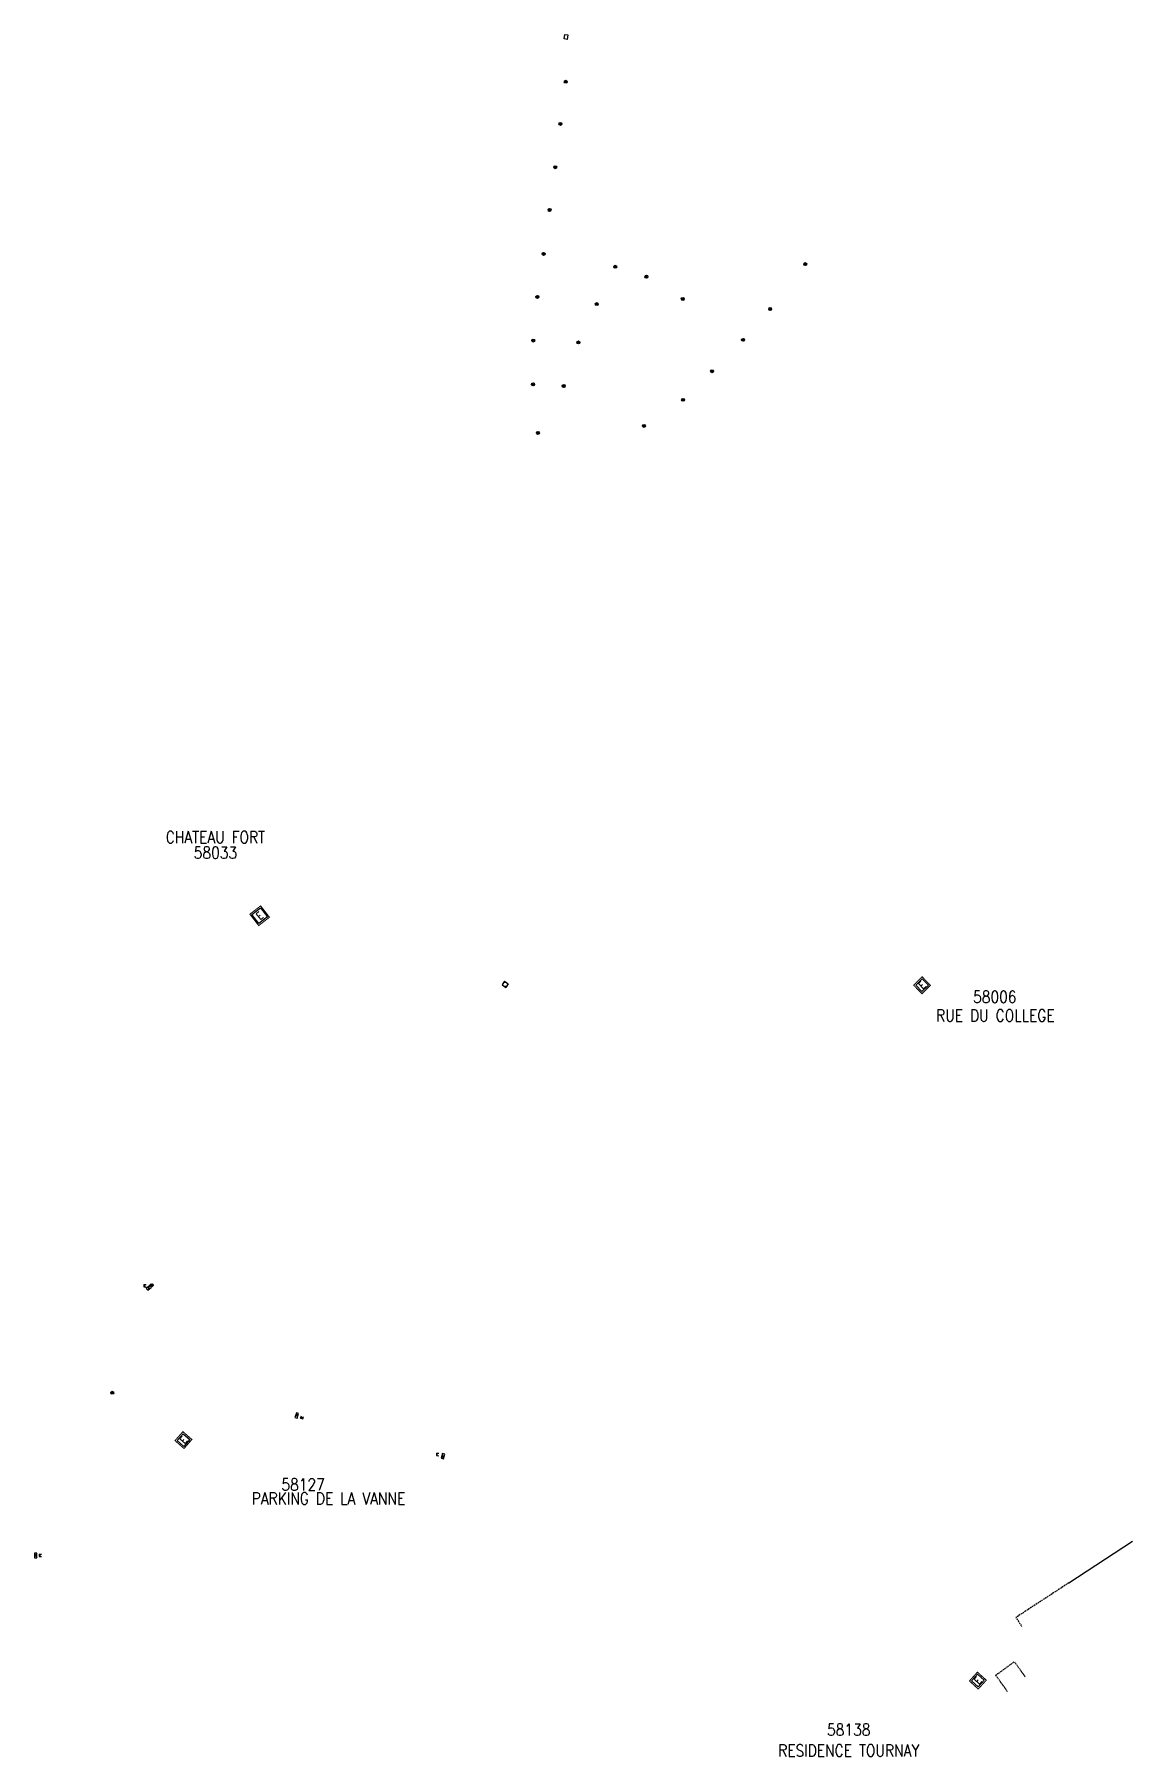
# Model space of a CAD drawing. Header units: millimetres. Extents: x 200083 to 200452, y 53416 to 53994.
import ezdxf
from ezdxf.enums import TextEntityAlignment as Align

# ---------------------------------------------------------------- set-up
doc = ezdxf.new("R2010")
doc.units = ezdxf.units.MM
doc.linetypes.add('DASHED', pattern=[0.75, 0.5, -0.25])
doc.layers.get('0').update_dxf_attribs({"linetype": 'CONTINUOUS'})
for name, color, linetype in [('M_200', 7, 'CONTINUOUS'), ('W0006', 2, 'CONTINUOUS'), ('W0112', 1, 'DASHED'), ('W0420', 7, 'CONTINUOUS'), ('W0430', 7, 'CONTINUOUS'), ('W0469', 7, 'CONTINUOUS'), ('W1471', 7, 'CONTINUOUS')]:
    doc.layers.add(name, color=color, linetype=linetype)
doc.styles.add('M_ROMANS', font='ROMANS.shx', dxfattribs={"width": 0.75})
doc.styles.get("Standard").update_dxf_attribs({"font": 'romans.shx', "width": 0.85})

# ---------------------------------------------------------------- blocks, each defined once
blk = doc.blocks.new('T469')
at = {"color": 0, "linetype": 'Continuous', "flags": 128}
for points in [[(-0.35, 0.35), (0.35, -0.35)], [(-0.35, -0.35), (0.35, 0.35)]]:
    blk.add_lwpolyline(points, dxfattribs=at)
at = {"color": 0, "linetype": 'Continuous'}
blk.add_circle((0, 0), 0.5, dxfattribs=at)
blk = doc.blocks.new('T1471')
at = {"color": 0, "linetype": 'Continuous', "flags": 128}
blk.add_lwpolyline([(-0.75, -0.5), (-0.75, 0.5), (0.75, 0.5), (0.75, -0.5), (-0.75, -0.5)], dxfattribs=at)
blk = doc.blocks.new('M_200_59')
at = {"layer": 'M_200', "color": 0, "linetype": 'Continuous', "const_width": 0.35, "flags": 128}
blk.add_lwpolyline([(4, 4), (4, 0), (0, 0), (0, 4)], close=True, dxfattribs=at)
at = {"layer": 'M_200', "color": 0, "linetype": 'Continuous'}
blk.add_lwpolyline([(0.5, 3.5), (3.5, 3.5), (3.5, 0.5), (0.5, 0.5)], close=True, dxfattribs=at)
at = {"layer": 'M_200', "insert": (2, 2), "char_height": 2.5, "width": 4, "attachment_point": 5}
blk.add_mtext('E', dxfattribs=at)
at = {"layer": 'M_200', "color": 0, "linetype": 'Continuous', "width": 0.85}
for tag, p in [('NUM', (2, 17.06)), ('NOM', (2, 10.65))]:
    blk.add_attdef(tag, text='', height=4, dxfattribs=at).set_placement(p, align=Align.MIDDLE)
at = {"layer": 'M_200', "color": 0, "linetype": 'Continuous', "style": 'M_ROMANS', "width": 0.75, "flags": 3}
for tag, p in [('DEF_COUP', (1.87, -5.49)), ('DEF_LEG', (1.87, -2.99)), ('DEF_TYPE', (1.87, -7.99))]:
    blk.add_attdef(tag, text='', height=1.2, dxfattribs=at).set_placement(p, align=Align.MIDDLE)
blk = doc.blocks.new('T420')
for p, q in [((0.75, 0.75), (-0.75, 0.75)), ((-0.75, 0.75), (-0.75, -0.75)), ((0.75, 0.75), (0.75, -0.75)), ((0.75, -0.75), (-0.75, -0.75))]:
    blk.add_line(p, q)
blk.add_ellipse((0, 0), major_axis=(-0.53, 0.53), ratio=1, start_param=3.926991, end_param=10.210176)
blk = doc.blocks.new('*U5')
at = {"flags": 128}
for points in [[(0.8, 0.8), (-0.8, 0.8)], [(-0.8, 0.8), (-0.8, 0)], [(0.8, 0.8), (-0.8, 0)], [(-0.8, 0), (0.8, 0)], [(0.8, 0), (0.8, 0.8)], [(-0.32, -0.78), (-0.32, -1.58)], [(0.48, -0.78), (-0.32, -0.78)], [(0.08, -0.78), (0.08, -1.18)], [(0.48, -0.78), (0.48, -1.58)]]:
    blk.add_lwpolyline(points, dxfattribs=at)
blk = doc.blocks.new('*U6')
at = {"flags": 128}
for points in [[(0.8, 0.8), (-0.8, 0.8)], [(-0.8, 0.8), (-0.8, 0)], [(0.8, 0.8), (-0.8, 0)], [(-0.8, 0), (0.8, 0)], [(0.8, 0), (0.8, 0.8)], [(0.5, -1.56), (-0.1, -1.03)], [(1.03, -0.95), (0.43, -0.43)], [(0.77, -1.26), (0.47, -0.99)], [(0.5, -1.56), (1.03, -0.95)]]:
    blk.add_lwpolyline(points, dxfattribs=at)
blk = doc.blocks.new('*U7')
at = {"flags": 128}
for points in [[(0.8, 0.8), (-0.8, 0.8)], [(-0.8, 0.8), (-0.8, 0)], [(0.8, 0.8), (-0.8, 0)], [(-0.8, 0), (0.8, 0)], [(0.8, 0), (0.8, 0.8)], [(-0.28, -2.02), (-0.49, -1.25)], [(-0.28, -2.02), (0.49, -1.81)], [(0.11, -1.92), (0, -1.53)], [(0.49, -1.81), (0.28, -1.04)]]:
    blk.add_lwpolyline(points, dxfattribs=at)
blk = doc.blocks.new('*U8')
at = {"flags": 128}
for points in [[(0.8, 0.8), (-0.8, 0.8)], [(-0.8, 0.8), (-0.8, 0)], [(0.8, 0.8), (-0.8, 0)], [(-0.8, 0), (0.8, 0)], [(0.8, 0), (0.8, 0.8)], [(-0.42, -1.08), (0.38, -1.08)], [(-0.42, -1.08), (-0.42, -1.88)], [(-0.42, -1.48), (-0.02, -1.48)], [(-0.42, -1.88), (0.38, -1.88)]]:
    blk.add_lwpolyline(points, dxfattribs=at)
blk = doc.blocks.new('*U9')
at = {"layer": 'M_200', "color": 0, "linetype": 'Continuous', "const_width": 0.35, "flags": 128}
blk.add_lwpolyline([(4.57, 4.82), (4.57, 0), (0, 0), (0, 4.82)], close=True, dxfattribs=at)
at = {"layer": 'M_200', "color": 0, "linetype": 'Continuous'}
blk.add_lwpolyline([(0.5, 4.32), (4.07, 4.32), (4.07, 0.5), (0.5, 0.5)], close=True, dxfattribs=at)
at = {"layer": 'M_200', "insert": (2.28, 2.41), "char_height": 2.5, "width": 4.5661, "attachment_point": 5}
blk.add_mtext('E', dxfattribs=at)
at = {"layer": 'M_200', "color": 0, "linetype": 'Continuous', "width": 0.85}
for tag, p in [('NUM', (2, 17.06)), ('NOM', (2, 10.65))]:
    blk.add_attdef(tag, text='', height=4, dxfattribs=at).set_placement(p, align=Align.MIDDLE)
at = {"layer": 'M_200', "color": 0, "linetype": 'Continuous', "style": 'M_ROMANS', "width": 0.75, "flags": 3}
for tag, p in [('DEF_COUP', (1.87, -5.49)), ('DEF_LEG', (1.87, -2.99)), ('DEF_TYPE', (1.87, -7.99))]:
    blk.add_attdef(tag, text='', height=1.2, dxfattribs=at).set_placement(p, align=Align.MIDDLE)

msp = doc.modelspace()

# ---------------------------------------------------------------- linework, layer by layer
at = {"layer": 'W0006', "color": 252, "ltscale": 0.5, "flags": 128}
msp.add_lwpolyline([(200430.43, 53474.23), (200451.82, 53488.22)], dxfattribs=at)
at = {"layer": 'W0112', "color": 252, "flags": 128}
msp.add_lwpolyline([(200430.43, 53474.23), (200412.65, 53462.61), (200414.65, 53459.55)], dxfattribs=at)
at = {"layer": 'W0112', "color": 252, "ltscale": 0.5, "flags": 128}
msp.add_lwpolyline([(200409.88, 53437.66), (200405.87, 53443.2), (200412.13, 53447.73), (200415.79, 53442.68)], dxfattribs=at)

# ---------------------------------------------------------------- block references
at = {"layer": 'M_200'}
ref = msp.add_blockref('*U9', (200158.39, 53695.03), dxfattribs=dict(at, rotation=37.81753651541596))
ref.add_attrib('NUM', '58033', dxfattribs={"color": 0, "linetype": 'Continuous', "height": 4, "width": 0.85}).set_placement((200143.86, 53719.53), align=Align.MIDDLE)
ref.add_attrib('NOM', 'CHATEAU FORT', dxfattribs={"color": 0, "linetype": 'Continuous', "height": 4, "width": 0.85}).set_placement((200143.86, 53724.7), align=Align.MIDDLE)
ref = msp.add_blockref('M_200_59', (200381.11, 53672.16), dxfattribs=dict(at, rotation=44.5141469159863))
ref.add_attrib('NUM', '58006', dxfattribs={"color": 0, "linetype": 'Continuous', "height": 4, "width": 0.85}).set_placement((200405.56, 53671.06), align=Align.MIDDLE)
ref.add_attrib('NOM', 'RUE DU COLLEGE', dxfattribs={"color": 0, "linetype": 'Continuous', "height": 4, "width": 0.85}).set_placement((200405.77, 53664.79), align=Align.MIDDLE)
ref = msp.add_blockref('M_200_59', (200133.32, 53519.38), dxfattribs=dict(at, rotation=48.74929672147209))
ref.add_attrib('NUM', '58127', dxfattribs={"color": 0, "linetype": 'Continuous', "height": 4, "width": 0.85}).set_placement((200173.32, 53507.24), align=Align.MIDDLE)
ref.add_attrib('NOM', 'PARKING DE LA VANNE', dxfattribs={"color": 0, "linetype": 'Continuous', "height": 4, "width": 0.85}).set_placement((200181.82, 53502.6), align=Align.MIDDLE)
at = {"layer": 'M_200', "ltscale": 0.5}
ref = msp.add_blockref('M_200_59', (200400.02, 53438.59), dxfattribs=dict(at, rotation=47.87163896394713))
ref.add_attrib('NUM', '58138', dxfattribs={"color": 0, "linetype": 'Continuous', "height": 4, "width": 0.85}).set_placement((200356.52, 53424.91), align=Align.MIDDLE)
ref.add_attrib('NOM', 'RESIDENCE TOURNAY', dxfattribs={"color": 0, "linetype": 'Continuous', "height": 4, "width": 0.85}).set_placement((200356.52, 53417.89), align=Align.MIDDLE)
at = {"layer": 'W0420', "rotation": 56.13900539115465}
msp.add_blockref('T420', (200241.16, 53675.28), dxfattribs=at)
at = {"layer": 'W0430'}
for name, p, rotation in [('*U6', (200121.24, 53573.65), 220.9807402883065), ('*U8', (200171.57, 53530.33), 73.0942574846921), ('*U7', (200219.92, 53516.91), 252.5375766590186), ('*U5', (200083.92, 53483.41), 88.38075747100592)]:
    msp.add_blockref(name, p, dxfattribs=dict(at, rotation=rotation))
at = {"layer": 'W0469'}
for p, rotation in [((200261.49, 53978.46), 27.7926040320869), ((200259.71, 53964.31), 27.7926040320869), ((200257.98, 53949.77), 27.7926040320869), ((200256.05, 53935.4), 27.7926040320869), ((200254.08, 53920.66), 27.7926040320869), ((200278.1, 53916.34), 27.7926040320869), ((200341.93, 53917.22), 27.7926040320869), ((200288.61, 53913), 27.7926040320869), ((200251.97, 53906.22), 27.7926040320869), ((200271.9, 53903.79), 27.7926040320869), ((200300.78, 53905.5), 27.7926040320869), ((200330.14, 53902.13), 27.7926040320869), ((200250.57, 53891.53), 27.7926040320869), ((200265.75, 53890.9), 27.7926040320869), ((200321.02, 53891.78), 27.7926040320869), ((200310.63, 53881.25), 27.7926040320869), ((200250.52, 53876.83), 27.7926040320869), ((200260.81, 53876.28), 27.7926040320869), ((200300.92, 53871.63), 27.7926040320869), ((200252.15, 53860.51), 27.7926040320869), ((200122.49, 53574.2), 220.9807402875197)]:
    msp.add_blockref('T469', p, dxfattribs=dict(at, rotation=rotation))
for p in [(200287.75, 53862.87), (200109.2, 53538.09)]:
    msp.add_blockref('T469', p, dxfattribs=at)
at = {"layer": 'W1471', "rotation": 80.38068711475532}
msp.add_blockref('T1471', (200261.59, 53993.54), dxfattribs=at)

doc.saveas('drawing.dxf')
